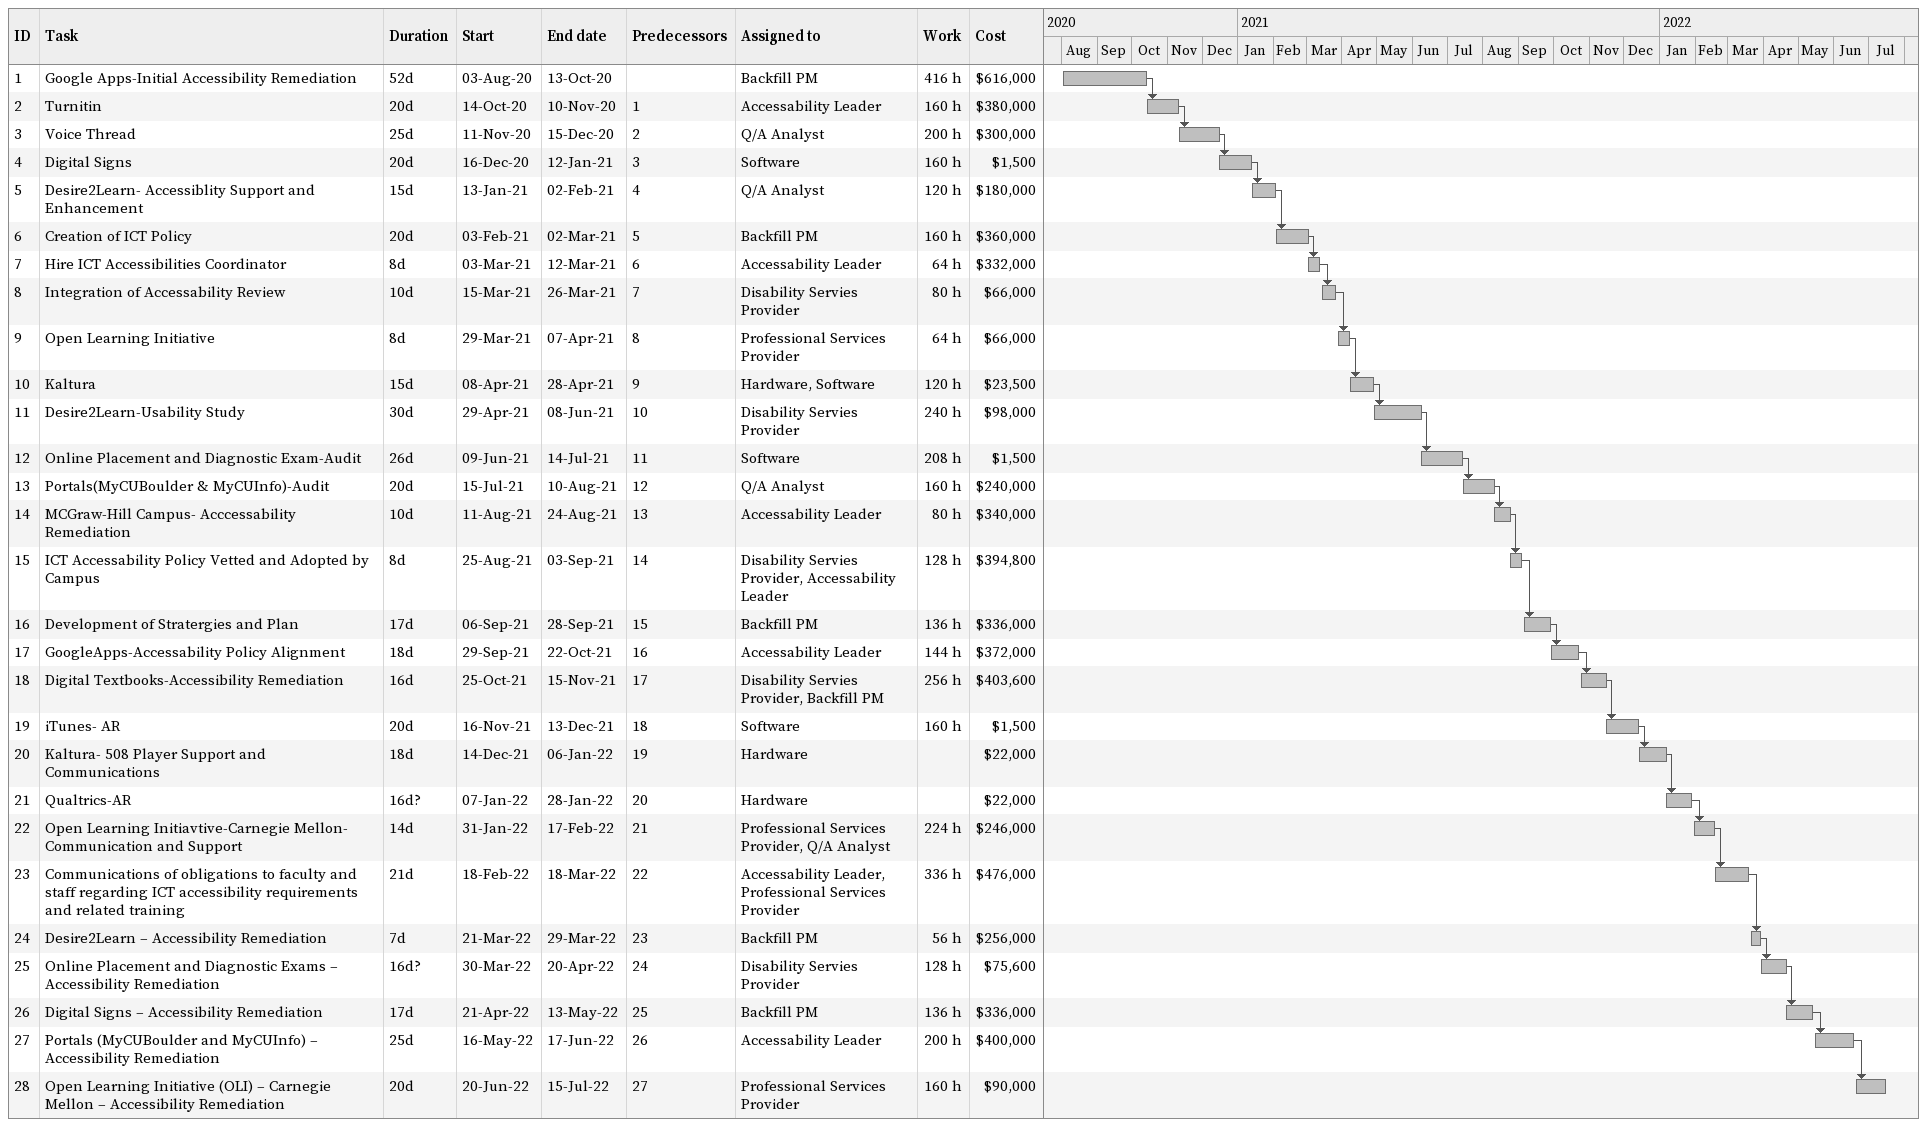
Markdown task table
| ID | Task | Duration | Start | Finish | Predecessors | Resources | Work (h) | Cost ($) |
|---|---|---|---|---|---|---|---|---|
| 1 | Google Apps-Initial Accessibility Remediation | 52d | 2020-08-03 | 2020-10-13 |  | Backfill PM | 416 | 616000 |
| 2 | Turnitin | 20d | 2020-10-14 | 2020-11-10 | 1 | Accessability Leader | 160 | 380000 |
| 3 | Voice Thread | 25d | 2020-11-11 | 2020-12-15 | 2 | Q/A Analyst | 200 | 300000 |
| 4 | Digital Signs | 20d | 2020-12-16 | 2021-01-12 | 3 | Software | 160 | 1500 |
| 5 | Desire2Learn- Accessiblity Support and Enhancement | 15d | 2021-01-13 | 2021-02-02 | 4 | Q/A Analyst | 120 | 180000 |
| 6 | Creation of ICT Policy | 20d | 2021-02-03 | 2021-03-02 | 5 | Backfill PM | 160 | 360000 |
| 7 | Hire ICT Accessibilities Coordinator | 8d | 2021-03-03 | 2021-03-12 | 6 | Accessability Leader | 64 | 332000 |
| 8 | Integration of Accessability Review | 10d | 2021-03-15 | 2021-03-26 | 7 | Disability Servies Provider | 80 | 66000 |
| 9 | Open Learning Initiative | 8d | 2021-03-29 | 2021-04-07 | 8 | Professional Services Provider | 64 | 66000 |
| 10 | Kaltura | 15d | 2021-04-08 | 2021-04-28 | 9 | Hardware, Software | 120 | 23500 |
| 11 | Desire2Learn-Usability Study | 30d | 2021-04-29 | 2021-06-08 | 10 | Disability Servies Provider | 240 | 98000 |
| 12 | Online Placement and Diagnostic Exam-Audit | 26d | 2021-06-09 | 2021-07-14 | 11 | Software | 208 | 1500 |
| 13 | Portals(MyCUBoulder & MyCUInfo)-Audit | 20d | 2021-07-15 | 2021-08-10 | 12 | Q/A Analyst | 160 | 240000 |
| 14 | MCGraw-Hill Campus- Acccessability Remediation | 10d | 2021-08-11 | 2021-08-24 | 13 | Accessability Leader | 80 | 340000 |
| 15 | ICT Accessability Policy Vetted and Adopted by Campus | 8d | 2021-08-25 | 2021-09-03 | 14 | Disability Servies Provider, Accessability Leader | 128 | 394800 |
| 16 | Development of Stratergies and Plan | 17d | 2021-09-06 | 2021-09-28 | 15 | Backfill PM | 136 | 336000 |
| 17 | GoogleApps-Accessability Policy Alignment | 18d | 2021-09-29 | 2021-10-22 | 16 | Accessability Leader | 144 | 372000 |
| 18 | Digital Textbooks-Accessibility Remediation | 16d | 2021-10-25 | 2021-11-15 | 17 | Disability Servies Provider, Backfill PM | 256 | 403600 |
| 19 | iTunes- AR | 20d | 2021-11-16 | 2021-12-13 | 18 | Software | 160 | 1500 |
| 20 | Kaltura- 508 Player Support and Communications | 18d | 2021-12-14 | 2022-01-06 | 19 | Hardware |  | 22000 |
| 21 | Qualtrics-AR | 16d? | 2022-01-07 | 2022-01-28 | 20 | Hardware |  | 22000 |
| 22 | Open Learning Initiavtive-Carnegie Mellon- Communication and Support | 14d | 2022-01-31 | 2022-02-17 | 21 | Professional Services Provider, Q/A Analyst | 224 | 246000 |
| 23 | Communications of obligations to faculty and staff regarding ICT accessibility requirements and related training | 21d | 2022-02-18 | 2022-03-18 | 22 | Accessability Leader, Professional Services Provider | 336 | 476000 |
| 24 | Desire2Learn – Accessibility Remediation | 7d | 2022-03-21 | 2022-03-29 | 23 | Backfill PM | 56 | 256000 |
| 25 | Online Placement and Diagnostic Exams – Accessibility Remediation | 16d? | 2022-03-30 | 2022-04-20 | 24 | Disability Servies Provider | 128 | 75600 |
| 26 | Digital Signs – Accessibility Remediation | 17d | 2022-04-21 | 2022-05-13 | 25 | Backfill PM | 136 | 336000 |
| 27 | Portals (MyCUBoulder and MyCUInfo) – Accessibility Remediation | 25d | 2022-05-16 | 2022-06-17 | 26 | Accessability Leader | 200 | 400000 |
| 28 | Open Learning Initiative (OLI) – Carnegie Mellon – Accessibility Remediation | 20d | 2022-06-20 | 2022-07-15 | 27 | Professional Services Provider | 160 | 90000 |
